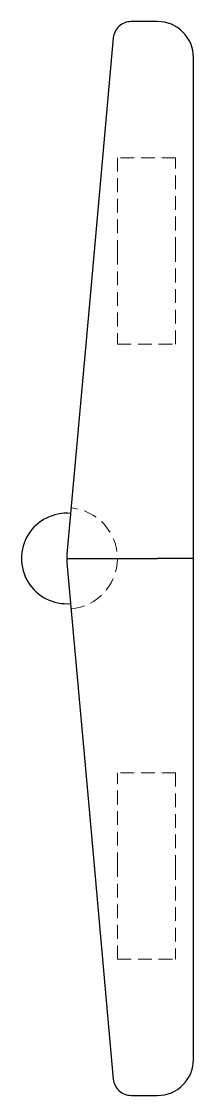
# Model space of a CAD drawing. Header units: millimetres. Extents: x 60 to 231, y 7 to 166.
# Drawn here: x 215 to 231, y 7.3 to 106.7 of the extents above.
import ezdxf

# ---------------------------------------------------------------- set-up
doc = ezdxf.new("R2010")
doc.units = ezdxf.units.MM
doc.linetypes.add('HIDDEN', pattern=[1.905, 1.27, -0.635])

msp = doc.modelspace()

# ---------------------------------------------------------------- linework, layer by layer
at = {"color": 7, "linetype": 'Continuous', "lineweight": 25}
for p, q in [((227.614, 106.734), (225.201, 106.734)), ((223.532, 105.208), (221.32, 80.588)), ((230.965, 80.87), (230.965, 103.383)), ((221.32, 80.588), (219.236, 57.404)), ((230.965, 57), (230.965, 80.87)), ((220.88, 57), (227.614, 57)), ((230.965, 33.13), (230.965, 57)), ((219.236, 56.596), (221.32, 33.412)), ((221.32, 33.412), (223.532, 8.792)), ((230.965, 10.617), (230.965, 33.13)), ((225.201, 7.266), (227.614, 7.266))]:
    msp.add_line(p, q, dxfattribs=at)
at = {"color": 7, "linetype": 'HIDDEN', "lineweight": 18}
for p, q in [((223.928, 94.116), (223.928, 85.486)), ((229.29, 94.116), (223.928, 94.116)), ((229.29, 85.486), (229.29, 94.116)), ((223.928, 85.486), (223.928, 76.857)), ((229.29, 76.857), (229.29, 85.486)), ((223.928, 76.857), (229.29, 76.857)), ((223.928, 28.514), (223.928, 37.144)), ((229.29, 37.144), (223.928, 37.144)), ((229.29, 37.144), (229.29, 28.514)), ((223.928, 19.884), (223.928, 28.514)), ((229.29, 28.514), (229.29, 19.884)), ((223.928, 19.884), (229.29, 19.884))]:
    msp.add_line(p, q, dxfattribs=at)
at = {"color": 7, "linetype": 'Continuous', "lineweight": 25}
for centre, radius, start, end in [((227.614, 103.383), 3.351, 0, 90), ((219.224, 57.003), 4.189, 85.18953, 274.80386), ((227.614, 10.617), 3.351, 270, 0)]:
    msp.add_arc(centre, radius, start, end, dxfattribs=at)
at = {"color": 7, "linetype": 'HIDDEN', "lineweight": 18}
msp.add_arc((219.224, 57.003), 4.692, 274.83942, 85.15468, dxfattribs=at)
at = {"color": 7, "linetype": 'Continuous', "lineweight": 25}
for points, knots in [([(225.201, 106.732), (224.994, 106.71), (224.58, 106.665), (224.047, 106.319), (223.658, 105.818), (223.574, 105.41), (223.532, 105.207)], [0, 0, 0, 0, 0.250371, 0.500108, 0.750036, 1, 1, 1, 1]), ([(219.236, 57.404), (219.236, 57.404), (219.236, 57.38), (219.236, 57.319), (219.236, 57.282), (219.236, 57.166), (219.236, 57.083), (219.236, 56.997)], [0, 0, 0, 0, 0.25, 0.25, 0.5, 0.5, 1, 1, 1, 1]), ([(219.236, 57.001), (219.236, 56.916), (219.236, 56.832), (219.236, 56.717), (219.236, 56.68), (219.236, 56.62), (219.236, 56.596), (219.236, 56.596)], [0, 0, 0, 0, 0.5, 0.5, 0.75, 0.75, 1, 1, 1, 1]), ([(219.237, 57), (219.248, 57), (219.269, 57), (219.313, 57), (219.37, 57.001), (219.439, 57.001), (219.521, 57.002), (219.618, 57.002), (219.729, 57.003), (219.854, 57.003), (219.995, 57.002), (220.15, 57.002), (220.318, 57.001), (220.497, 57.001), (220.685, 57), (220.815, 57), (220.88, 57)], [0, 0, 0, 0, 0.057002, 0.116233, 0.177689, 0.241349, 0.307186, 0.375176, 0.445315, 0.517648, 0.592276, 0.669255, 0.748578, 0.830189, 0.914013, 1, 1, 1, 1]), ([(230.965, 57), (230.965, 57), (230.965, 57), (230.961, 57), (230.87, 57), (230.527, 57), (230.279, 57), (229.658, 57), (229.29, 57), (228.483, 57), (228.051, 57), (227.614, 57)], [-0.002004, -0.002004, -0.002004, -0.002004, 0, 0, 0.0787695, 0.0787695, 0.156902, 0.156902, 0.2350289, 0.2350289, 0.3131529, 0.3131529, 0.3131529, 0.3131529]), ([(223.532, 8.793), (223.573, 8.589), (223.655, 8.181), (224.047, 7.681), (224.581, 7.338), (224.995, 7.291), (225.201, 7.268)], [0, 0, 0, 0, 0.2503424, 0.5000974, 0.7500683, 1, 1, 1, 1])]:
    msp.add_open_spline(points, degree=3, knots=knots, dxfattribs=at)

doc.saveas('drawing.dxf')
